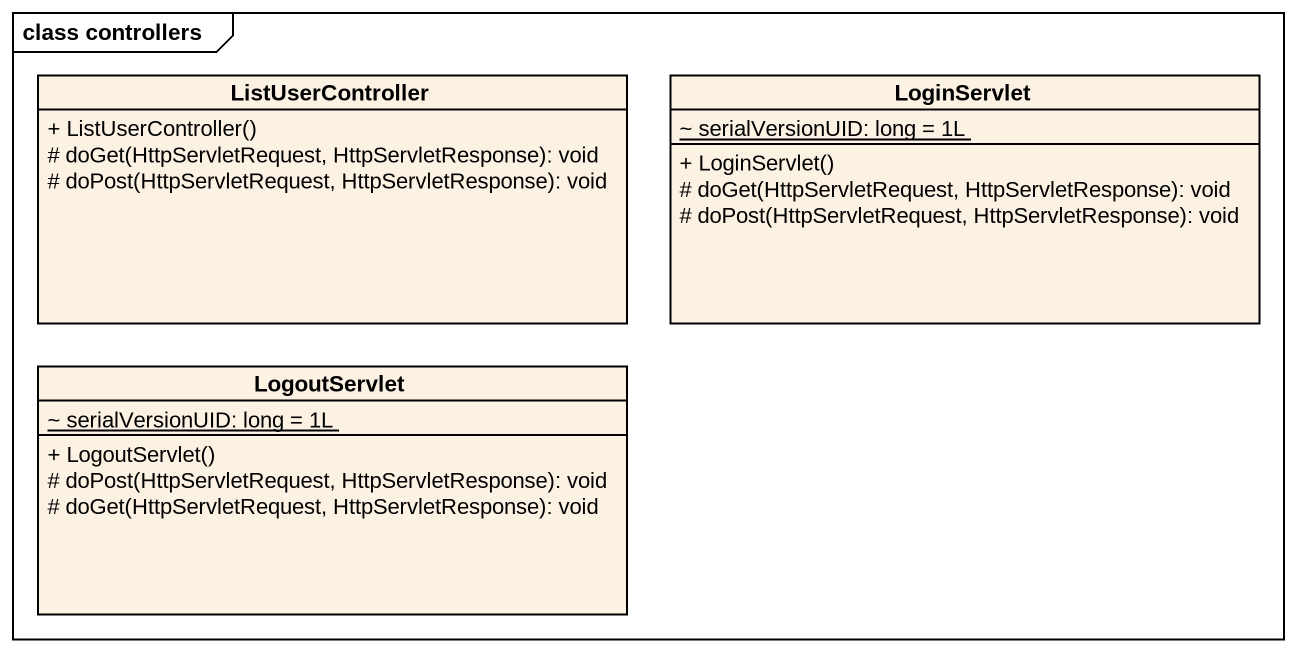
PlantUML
@startuml
mainframe class controllers
hide circle
hide empty members
skinparam classAttributeIconSize 0
class ListUserController {
  + ListUserController()
  # doGet(HttpServletRequest, HttpServletResponse): void
  # doPost(HttpServletRequest, HttpServletResponse): void
}
class LoginServlet {
  {static} ~ serialVersionUID: long = 1L
  + LoginServlet()
  # doGet(HttpServletRequest, HttpServletResponse): void
  # doPost(HttpServletRequest, HttpServletResponse): void
}
class LogoutServlet {
  {static} ~ serialVersionUID: long = 1L
  + LogoutServlet()
  # doPost(HttpServletRequest, HttpServletResponse): void
  # doGet(HttpServletRequest, HttpServletResponse): void
}
@enduml
